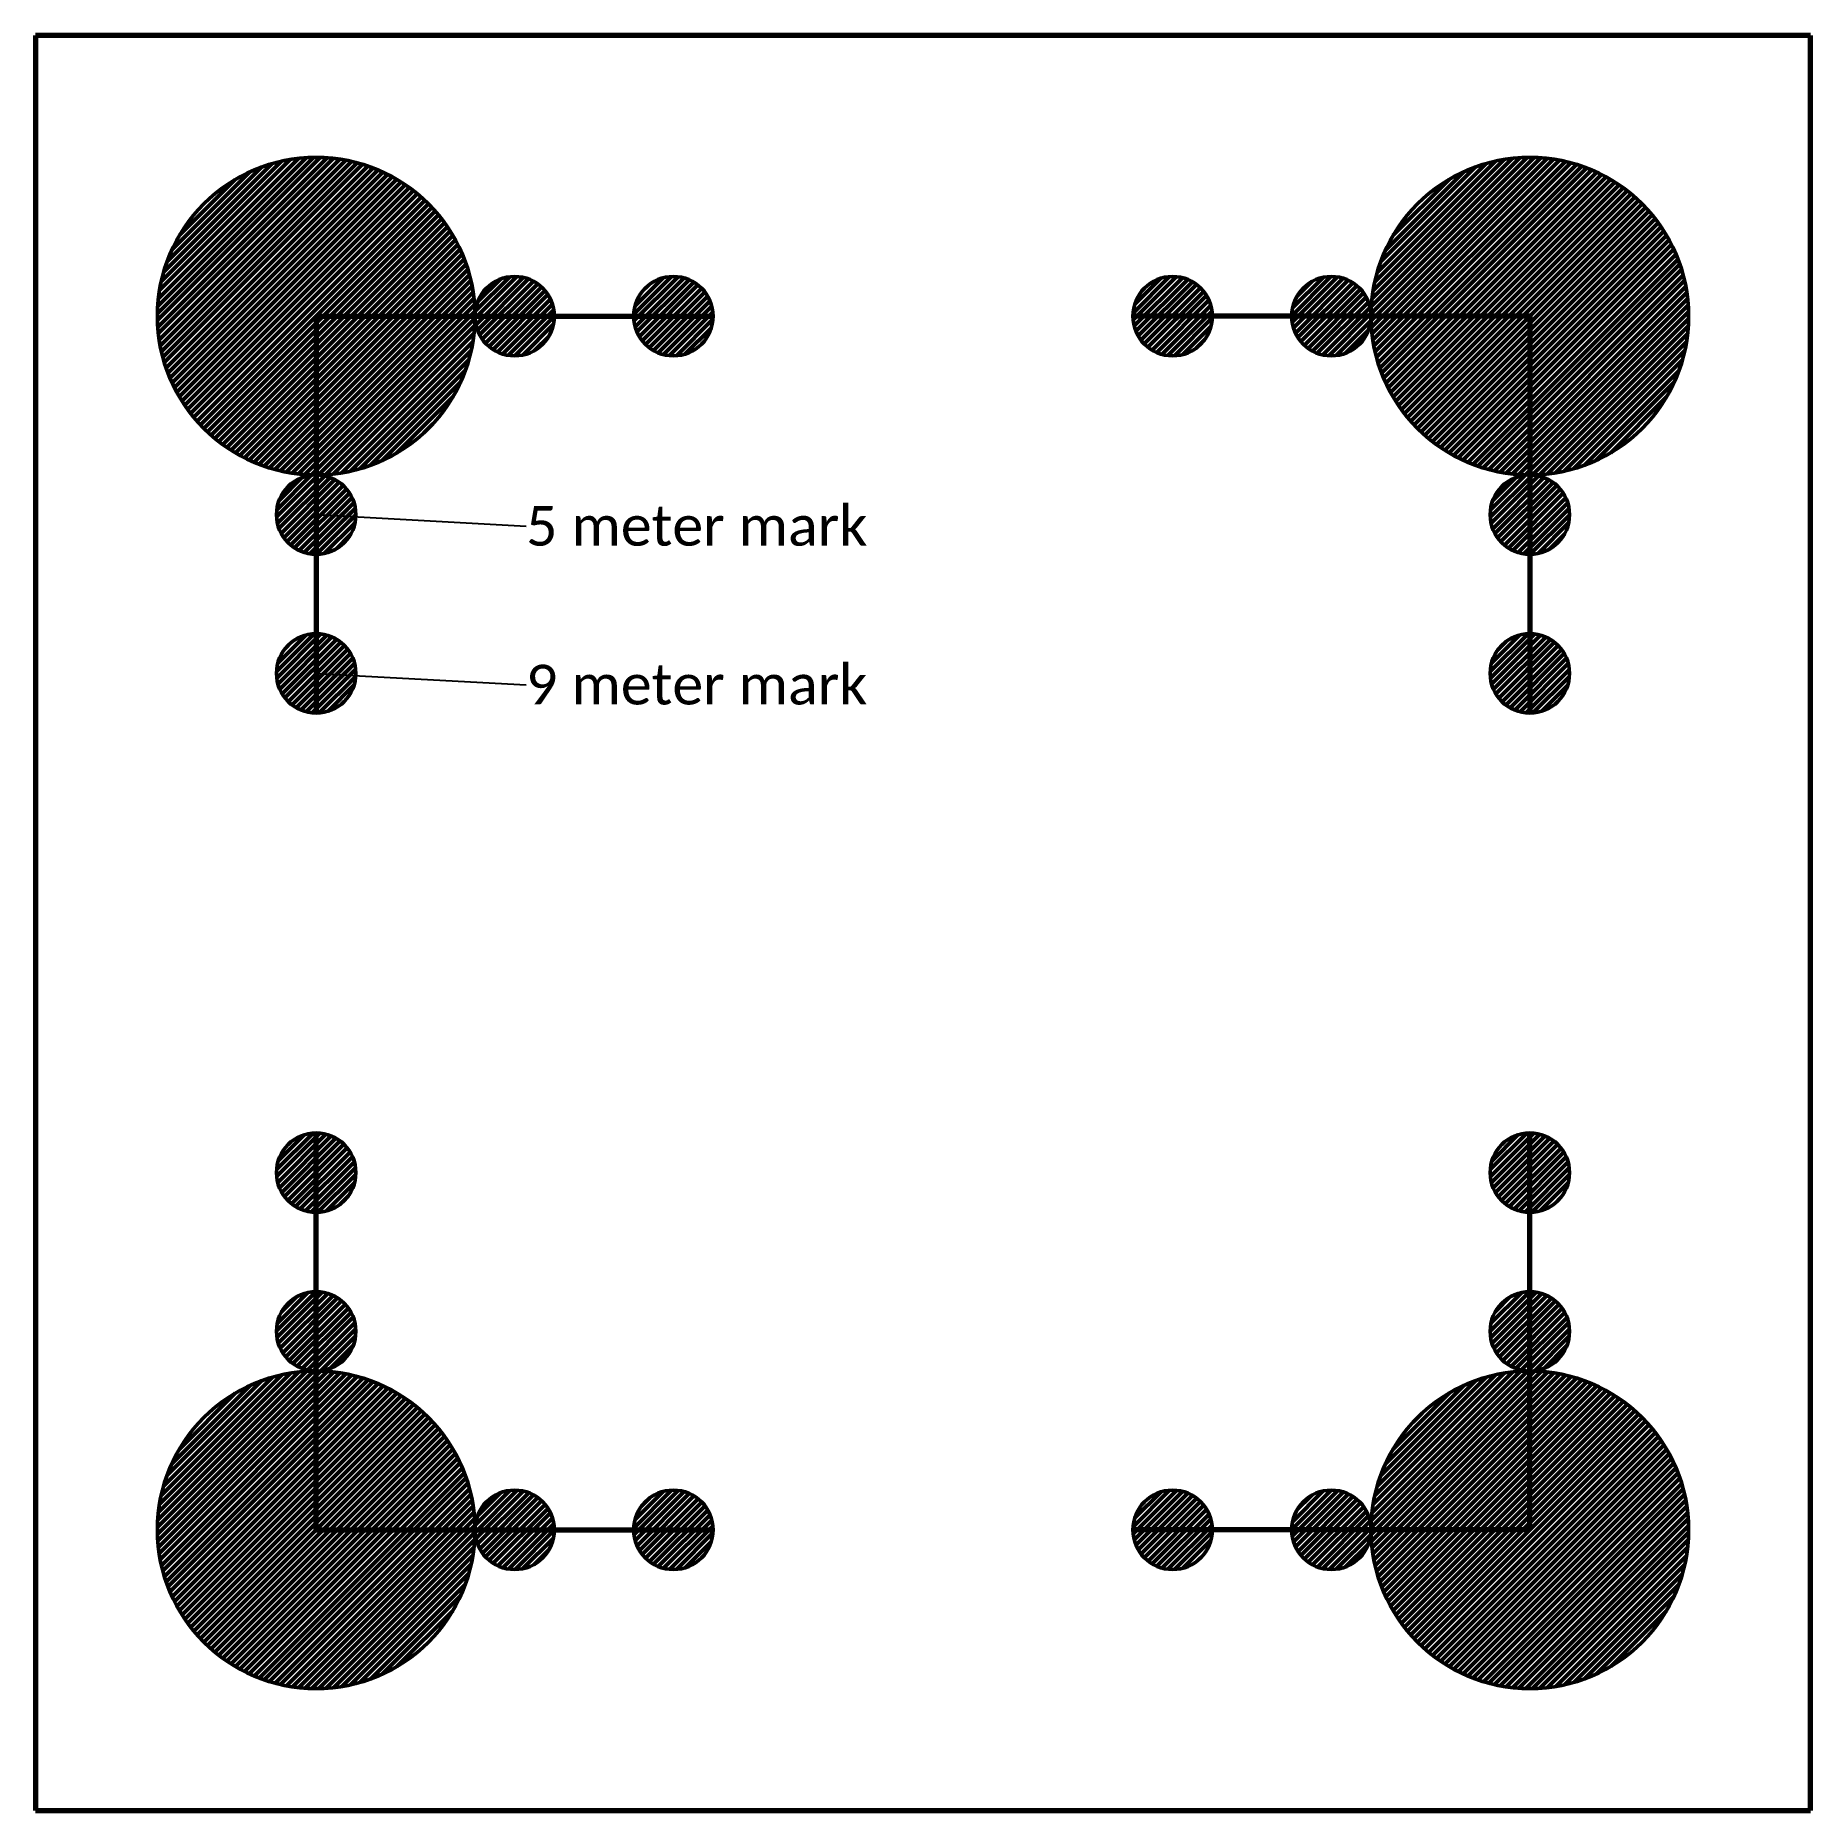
# Model space of a CAD drawing. Header units: metres. Extents: x -22.4 to 22.4, y -22.4 to 22.4.
import ezdxf

# ---------------------------------------------------------------- set-up
doc = ezdxf.new("R2010")
doc.units = ezdxf.units.M
doc.layers.get('0').update_dxf_attribs({"lineweight": 25, "true_color": 0xffffff})
for name, color, linetype, lineweight, true_color in [('annotation', 7, 'Continuous', 50, 0x000000), ('Macro plot', 7, 'Continuous', 70, 0x000000), ('Station', 30, 'Continuous', 50, 0xff7f00), ('transects', 7, 'Continuous', 70, 0x000000), ('Veg plot', 94, 'Continuous', 50, 0x008000)]:
    doc.layers.add(name, color=color, linetype=linetype, lineweight=lineweight, true_color=true_color)
doc.styles.get("Standard").update_dxf_attribs({"font": ''})
doc.styles.add('textstyle0', font='')
doc.styles.add('textstyle1', font='')
doc.styles.get('Standard').set_extended_font_data('txt')
doc.styles.get('textstyle0').set_extended_font_data('Cambria')
doc.styles.get('textstyle1').set_extended_font_data('Cambria')
doc.dimstyles.get("Standard").update_dxf_attribs({"dimtxt": 1, "dimasz": 1, "dimexe": 0.5, "dimexo": 0.25, "dimgap": 0.25, "dimtad": 1, "dimtxsty": 'Standard', "dimcen": 2.5, "dimadec": 0, "dimazin": 0, "dimtfac": 1, "dimtmove": 0, "dimatfit": 3, "dimfxl": 1, "dimarcsym": 0})
pattern_1 = [(45, (0, 0), (-0.08838835, 0.08838835), [])]

msp = doc.modelspace()

# ---------------------------------------------------------------- hatches: boundary and pattern name
at = {"layer": 'Station'}
h = msp.add_hatch(dxfattribs=at)
h.set_pattern_fill('ANSI31', color=256, scale=0.1, style=0)
h.set_pattern_definition(pattern_1)
edge = h.paths.add_edge_path()
edge.add_arc((-15.289, -10.289), 1, 0, 360)
edge = h.paths.add_edge_path()
edge.add_arc((-10.289, -15.289), 1, 0, 360)
edge = h.paths.add_edge_path()
edge.add_arc((-10.289, 15.289), 1, 0, 360)
edge = h.paths.add_edge_path()
edge.add_arc((-15.289, 10.289), 1, 0, 360)
edge = h.paths.add_edge_path()
edge.add_arc((6.289, 15.289), 1, 0, 360)
edge = h.paths.add_edge_path()
edge.add_arc((-6.289, 15.289), 1, 0, 360)
edge = h.paths.add_edge_path()
edge.add_arc((15.289, -6.289), 1, 0, 360)
edge = h.paths.add_edge_path()
edge.add_arc((15.289, 6.289), 1, 0, 360)
edge = h.paths.add_edge_path()
edge.add_arc((-6.289, -15.289), 1, 0, 360)
edge = h.paths.add_edge_path()
edge.add_arc((6.289, -15.289), 1, 0, 360)
edge = h.paths.add_edge_path()
edge.add_arc((-15.289, 6.289), 1, 0, 360)
edge = h.paths.add_edge_path()
edge.add_arc((-15.289, -6.289), 1, 0, 360)
edge = h.paths.add_edge_path()
edge.add_arc((15.289, 10.289), 1, 0, 360)
edge = h.paths.add_edge_path()
edge.add_arc((10.289, 15.289), 1, 0, 360)
edge = h.paths.add_edge_path()
edge.add_arc((10.289, -15.289), 1, 0, 360)
edge = h.paths.add_edge_path()
edge.add_arc((15.289, -10.289), 1, 0, 360)
at = {"layer": 'Veg plot'}
h = msp.add_hatch(dxfattribs=at)
h.set_pattern_fill('ANSI31', color=256, scale=0.1, style=0)
h.set_pattern_definition(pattern_1)
edge = h.paths.add_edge_path()
edge.add_arc((-15.289, -15.289), 4, 0, 360)
edge = h.paths.add_edge_path()
edge.add_arc((15.289, 15.289), 4, 0, 360)
edge = h.paths.add_edge_path()
edge.add_arc((15.289, -15.289), 4, 0, 360)
edge = h.paths.add_edge_path()
edge.add_arc((-15.289, 15.289), 4, 0, 360)

# ---------------------------------------------------------------- linework, layer by layer
msp.add_point((-5.289, 15.289))
at = {"layer": 'Macro plot'}
for p, q in [((22.36, 22.36), (-22.36, 22.36)), ((-22.36, 22.36), (-22.36, -22.36)), ((22.36, -22.36), (22.36, 22.36)), ((-22.36, -22.36), (22.36, -22.36))]:
    msp.add_line(p, q, dxfattribs=at)
at = {"layer": 'Station'}
for centre in [(-10.289, 15.289), (-6.289, 15.289), (6.289, 15.289), (10.289, 15.289), (-15.289, 10.289), (15.289, 10.289), (-15.289, 6.289), (15.289, 6.289), (-15.289, -6.289), (15.289, -6.289), (-15.289, -10.289), (15.289, -10.289), (-10.289, -15.289), (-6.289, -15.289), (6.289, -15.289), (10.289, -15.289)]:
    msp.add_circle(centre, 1, dxfattribs=at)
at = {"layer": 'transects'}
for p, q in [((-15.289, 15.289), (-15.289, 5.289)), ((-15.289, 15.289), (-5.289, 15.289)), ((15.289, 15.289), (5.289, 15.289)), ((15.289, 15.289), (15.289, 5.289)), ((-15.289, -15.289), (-15.289, -5.289)), ((15.289, -15.289), (15.289, -5.289)), ((-15.289, -15.289), (-5.289, -15.289)), ((15.289, -15.289), (5.289, -15.289))]:
    msp.add_line(p, q, dxfattribs=at)
at = {"layer": 'Veg plot'}
for centre in [(-15.289, 15.289), (15.289, 15.289), (-15.289, -15.289), (15.289, -15.289)]:
    msp.add_circle(centre, 4, dxfattribs=at)

# ---------------------------------------------------------------- texts
at = {"layer": 'annotation', "char_height": 1, "attachment_point": 4}
for s, insert, style in [('\\fCalibri|b0|i0|c0|p0;5 meter mark', (-10, 10), 'textstyle0'), ('\\fCalibri|b0|i0|c0|p0;9 meter mark', (-10, 6), 'textstyle1')]:
    msp.add_mtext(s, dxfattribs=dict(at, insert=insert, style=style))

# ---------------------------------------------------------------- leaders
at = {"layer": 'annotation'}
for points in [[(-15.289, 10.289), (-10, 10)], [(-15.289, 6.289), (-10, 6)]]:
    msp.add_leader(points, dimstyle='Standard', override={"dimscale": 1}, dxfattribs=at)

doc.saveas('drawing.dxf')
